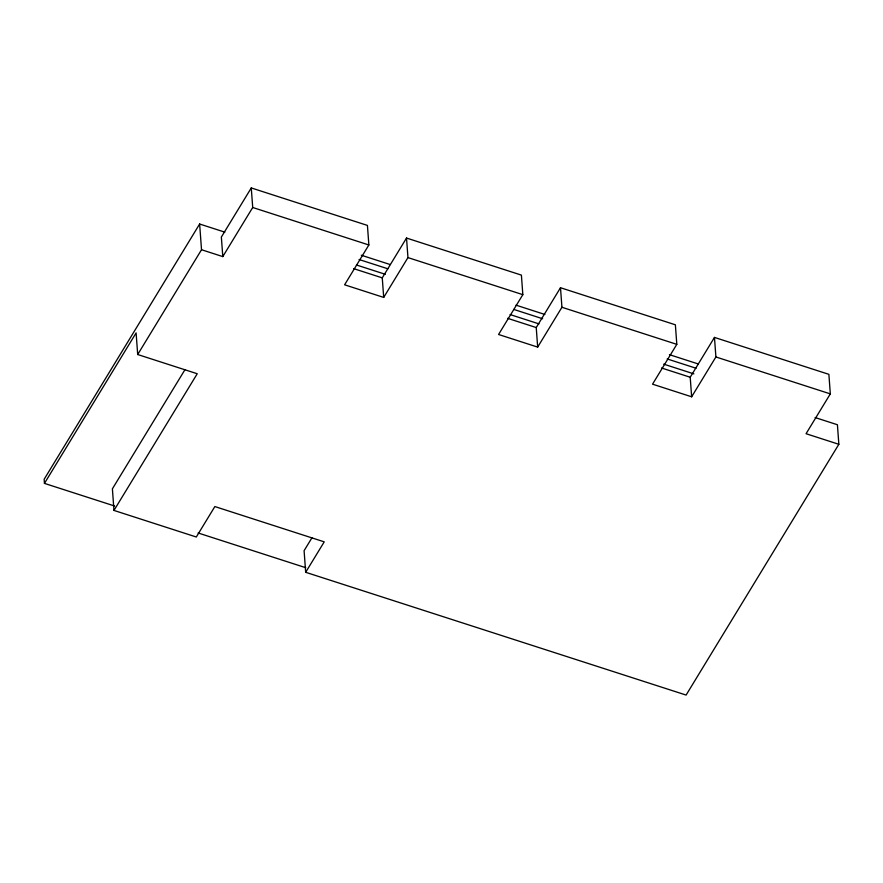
<?xml version="1.0" encoding="UTF-8"?>
<svg xmlns="http://www.w3.org/2000/svg" width="883" height="883" viewBox="0 0 883 883"><rect width="100%" height="100%" fill="white"/><g stroke="black" fill="none" stroke-linecap="round" stroke-linejoin="round"><path stroke-width="1.32" d="M224.845 232.152L199.635 224.017L44.15 479.27L44.448 483.387L114.691 506.047M44.448 483.387L136.103 332.913L137.693 354.524L197.24 373.741L113.973 510.429L196.313 537.007L214.856 506.555L324.227 541.853L305.673 572.294L686.102 695.064L838.85 444.292L837.415 424.745L815.119 417.549M137.693 354.524L201.523 249.734L199.635 224.017M838.85 444.292L806.058 433.719L830.318 393.884L828.883 374.337L714.468 337.416L715.903 356.964L691.643 396.798L652.548 384.171L676.808 344.348L675.374 324.801L560.495 287.726L561.93 307.273L537.67 347.107L498.575 334.491L522.835 294.657L521.4 275.11L406.522 238.046L407.957 257.593L383.697 297.416L344.602 284.801L368.862 244.977L367.427 225.419L251.269 187.936L221.357 237.052L222.792 256.6L201.523 249.734M222.792 256.6L252.715 207.494L251.269 187.936M184.977 369.657L112.395 488.829L113.973 510.429M383.697 297.416L382.262 277.869L406.522 238.046M311.942 537.813L304.094 550.694L305.673 572.294M537.67 347.107L536.235 327.56L560.495 287.726M691.643 396.798L690.208 377.24L714.468 337.416M252.715 207.494L368.862 244.977M407.957 257.593L522.835 294.657M561.93 307.273L676.808 344.348M715.903 356.964L830.318 393.884M361.302 255.22L390.154 264.536M516.025 305.154L544.877 314.469M669.446 354.668L698.287 363.973M359.05 259.503L387.902 268.807M513.785 309.425L542.626 318.741M667.195 358.94L696.047 368.244M356.467 264.988L385.352 274.315M510.087 314.558L538.972 323.884M663.696 364.138L693.895 373.884M353.597 268.62L382.262 277.869M507.57 318.31L536.235 327.56M661.533 367.99L690.208 377.24M198.123 532.979L305.783 567.714"/></g></svg>
